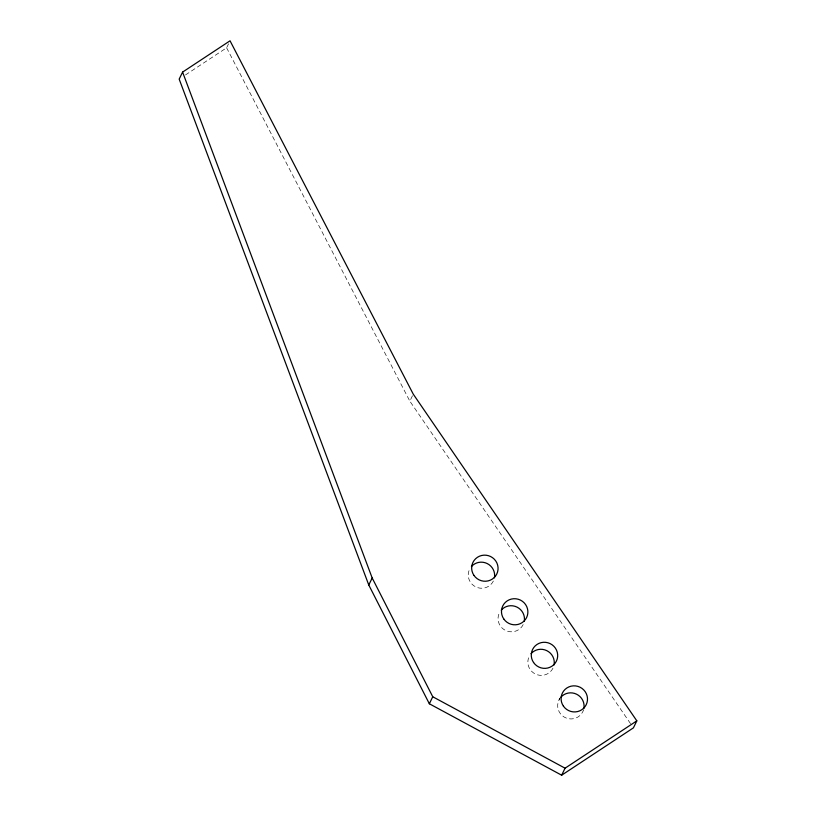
<?xml version="1.0" encoding="UTF-8"?>
<svg xmlns="http://www.w3.org/2000/svg" width="816" height="816" viewBox="0 0 816 816"><rect width="100%" height="100%" fill="white"/><g stroke="black" fill="none" stroke-linecap="round" stroke-linejoin="round"><path stroke-width="0.61" stroke-dasharray="4.08 3.06" d="M185.497 74.939L226.624 47.807L228.572 43.799M630.533 723.659L409.836 401.146L413.253 394.138M558.97 700.057L559.939 698.057M583.756 709.726L582.787 711.725A13.26 13.005 26 0 1 564.142 717.019A13.26 13.005 26 0 1 560.143 698.119M226.624 47.807L409.836 401.146M552.973 668.161A13.26 13.005 26 0 1 535.347 674.006A13.26 13.005 26 0 1 529.156 656.492M523.168 624.597A13.26 13.005 26 0 1 505.532 630.442A13.26 13.005 26 0 1 499.351 612.938M493.354 581.043A13.26 13.005 26 0 1 475.728 586.877A13.26 13.005 26 0 1 469.537 569.374"/><path stroke-width="1.22" d="M182.59 72.104L179.173 79.111L368.771 585.001L429.338 703.769L561.653 775.2L633.41 727.862L636.827 720.854L413.253 394.138L230.041 40.8L182.59 72.104L372.188 577.993L432.755 696.762L565.07 768.193L636.827 720.854M368.771 585.001L372.188 577.993M429.338 703.769L432.755 696.762M561.653 775.2L565.07 768.193M560.857 697.231A13.26 13.005 26 0 1 583.858 708.502M531.043 653.677A13.26 13.005 26 0 1 554.054 664.938M501.238 610.113A13.26 13.005 26 0 1 524.239 621.384M471.424 566.549A13.26 13.005 26 0 1 494.425 577.82M563.387 706.085A13.26 13.005 26 0 0 586.204 704.718A13.26 13.005 26 0 0 573.291 685.858A13.26 13.005 26 0 0 563.387 706.085M533.572 662.521A13.26 13.005 26 0 0 556.39 661.154A13.26 13.005 26 0 0 543.487 642.294A13.26 13.005 26 0 0 533.572 662.521M503.768 618.956A13.26 13.005 26 0 0 526.585 617.59A13.26 13.005 26 0 0 513.672 598.73A13.26 13.005 26 0 0 503.768 618.956M473.953 575.392A13.26 13.005 26 0 0 496.771 574.036A13.26 13.005 26 0 0 483.868 555.166A13.26 13.005 26 0 0 473.953 575.392"/></g></svg>
